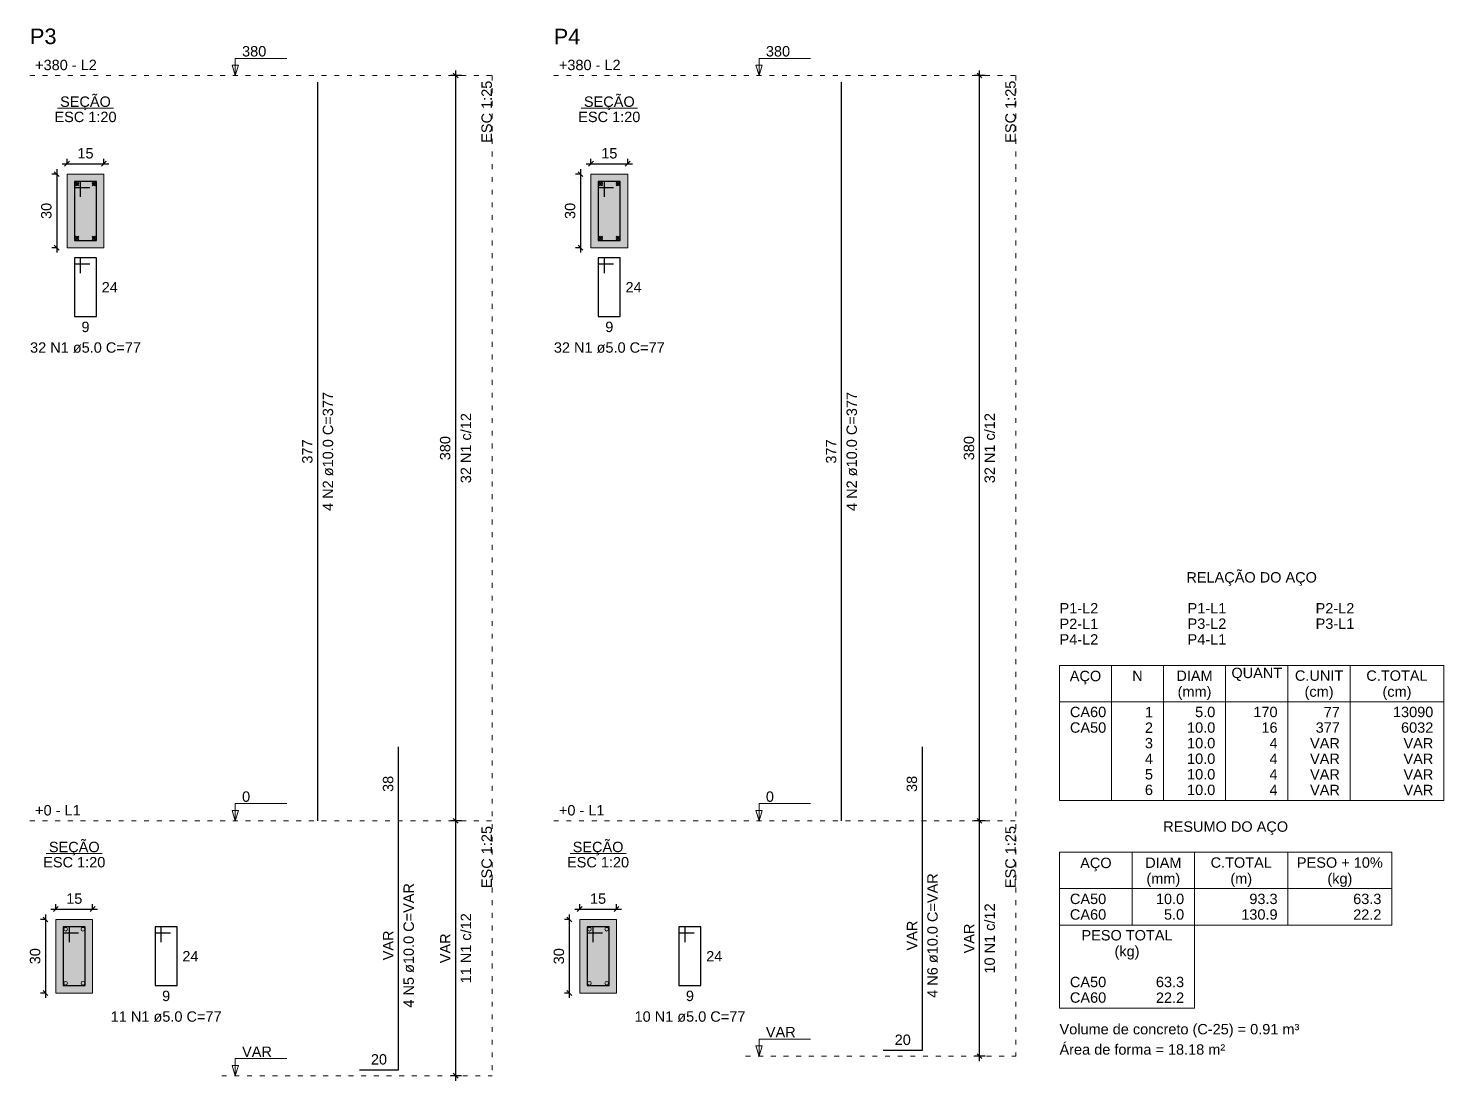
# Model space of a CAD drawing. Header units: inches. Extents: x 11 to 257, y -21 to 53.
# Drawn here: x 187.71 to 216.59, y 2.37 to 23.83 of the extents above; entities that cross this region are included whole.
import ezdxf

# ---------------------------------------------------------------- set-up
doc = ezdxf.new("R2010")
doc.units = ezdxf.units.IN
doc.header["$MEASUREMENT"] = 0
doc.linetypes.add('DOT2', pattern=[3.175, 0, -3.175])
for name, color, linetype, lineweight in [('Descrição da armadura', 7, 'Continuous', 5), ('DT-Barras na forma', 2, 'Continuous', 30), ('DT-Barras no corte', 5, 'Continuous', 5), ('DT-Barras rebatidas', 2, 'Continuous', 30), ('DT-Cotas', 9, 'Continuous', 5), ('DT-Forma', 5, 'Continuous', 5), ('DT-Hachura seção pilares', 252, 'Continuous', 5), ('DT-Pontilhado', 9, 'DOT2', 5), ('DT-Relação do aço', 9, 'Continuous', 5), ('DT-Textos', 7, 'Continuous', 5), ('DT-Título', 3, 'Continuous', 20), ('Textos armaduras', 7, 'Continuous', 5)]:
    doc.layers.add(name, color=color, linetype=linetype, lineweight=lineweight)
doc.styles.add('Arial', font='arial.ttf')
doc.styles.get("Standard").update_dxf_attribs({"font": 'arial.ttf'})
doc.dimstyles.new('UM_20.000000', dxfattribs={"dimtxt": 0.18, "dimasz": 0.1, "dimexe": 0.1, "dimexo": 0.2, "dimgap": 0, "dimtad": 1, "dimtih": 1, "dimtoh": 1, "dimdec": 1, "dimlfac": 20, "dimzin": 0, "dimdsep": 46, "dimtxsty": 'Standard', "dimcen": 0.09, "dimdle": 0.1, "dimadec": 1, "dimazin": 2, "dimtfac": 1, "dimtdec": 4, "dimtofl": 0, "dimtmove": 0, "dimatfit": 3, "dimfxl": 1, "dimtolj": 1, "dimarcsym": 0})
doc.dimstyles.new('UM_25.000000', dxfattribs={"dimtxt": 0.18, "dimasz": 0.1, "dimexe": 0.1, "dimexo": 0.2, "dimgap": 0, "dimtad": 1, "dimtih": 1, "dimtoh": 1, "dimdec": 1, "dimlfac": 25, "dimzin": 0, "dimdsep": 46, "dimtxsty": 'Standard', "dimcen": 0.09, "dimdle": 0.1, "dimadec": 1, "dimazin": 2, "dimtfac": 1, "dimtdec": 4, "dimtofl": 0, "dimtmove": 0, "dimatfit": 3, "dimfxl": 1, "dimtolj": 1, "dimarcsym": 0})

# ---------------------------------------------------------------- blocks, each defined once
blk = doc.blocks.new('_Oblique')
at = {"color": 0, "linetype": 'ByBlock', "lineweight": -2}
blk.add_line((-0.5, -0.5), (0.5, 0.5), dxfattribs=at)
blk = doc.blocks.new('*D288')
at = {"layer": 'Defpoints', "color": 0, "transparency": 16777216}
for p in [(188.506, 20.856), (188.295, 19.356), (188.506, 19.356)]:
    blk.add_point(p, dxfattribs=at)
at = {"layer": 'DT-Cotas', "color": 0, "lineweight": -2, "transparency": 16777216}
for p, q in [((188.306, 20.856), (188.195, 20.856)), ((188.295, 20.956), (188.295, 19.256)), ((188.306, 19.356), (188.195, 19.356))]:
    blk.add_line(p, q, dxfattribs=at)
at = {"layer": 'DT-Cotas', "color": 0, "lineweight": -2, "transparency": 16777216, "xscale": 0.1, "yscale": 0.1, "zscale": 0.1}
for p, rotation in [((188.295, 20.856), 90), ((188.295, 19.356), 270)]:
    blk.add_blockref('_Oblique', p, dxfattribs=dict(at, rotation=rotation))
at = {"layer": 'DT-Cotas', "transparency": 16777216, "insert": (188.083, 20.106), "char_height": 0.2118, "attachment_point": 5, "rotation": 90, "style": 'Arial'}
blk.add_mtext('\\A1;30', dxfattribs=at)
blk = doc.blocks.new('*D289')
at = {"layer": 'Defpoints', "color": 0, "transparency": 16777216}
for p in [(188.506, 20.856), (189.256, 21.068), (189.256, 20.856)]:
    blk.add_point(p, dxfattribs=at)
at = {"layer": 'DT-Cotas', "color": 0, "lineweight": -2, "transparency": 16777216}
for p, q in [((188.506, 21.056), (188.506, 21.168)), ((189.256, 21.056), (189.256, 21.168)), ((188.406, 21.068), (189.356, 21.068))]:
    blk.add_line(p, q, dxfattribs=at)
at = {"layer": 'DT-Cotas', "color": 0, "lineweight": -2, "transparency": 16777216, "xscale": 0.1, "yscale": 0.1, "zscale": 0.1, "rotation": 180}
blk.add_blockref('_Oblique', (188.506, 21.068), dxfattribs=at)
at = {"layer": 'DT-Cotas', "color": 0, "lineweight": -2, "transparency": 16777216, "xscale": 0.1, "yscale": 0.1, "zscale": 0.1}
blk.add_blockref('_Oblique', (189.256, 21.068), dxfattribs=at)
at = {"layer": 'DT-Cotas', "transparency": 16777216, "insert": (188.881, 21.28), "char_height": 0.2118, "attachment_point": 5, "rotation": 0.0057, "style": 'Arial'}
blk.add_mtext('\\A1;15', dxfattribs=at)
blk = doc.blocks.new('*D290')
at = {"layer": 'Defpoints', "color": 0, "transparency": 16777216}
for p in [(196.433, 22.868), (196.751, 22.868), (196.751, 7.668)]:
    blk.add_point(p, dxfattribs=at)
at = {"layer": 'DT-Cotas', "color": 0, "lineweight": -2, "transparency": 16777216}
for p, q in [((196.551, 22.868), (196.333, 22.868)), ((196.433, 7.568), (196.433, 22.968)), ((196.551, 7.668), (196.333, 7.668))]:
    blk.add_line(p, q, dxfattribs=at)
at = {"layer": 'DT-Cotas', "color": 0, "lineweight": -2, "transparency": 16777216, "xscale": 0.1, "yscale": 0.1, "zscale": 0.1}
for p, rotation in [((196.433, 22.868), 90), ((196.433, 7.668), 270)]:
    blk.add_blockref('_Oblique', p, dxfattribs=dict(at, rotation=rotation))
blk = doc.blocks.new('*D291')
at = {"layer": 'Defpoints', "color": 0, "transparency": 16777216}
for p in [(188.277, 5.656), (188.065, 4.156), (188.277, 4.156)]:
    blk.add_point(p, dxfattribs=at)
at = {"layer": 'DT-Cotas', "color": 0, "lineweight": -2, "transparency": 16777216}
for p, q in [((188.077, 5.656), (187.965, 5.656)), ((188.065, 5.756), (188.065, 4.056)), ((188.077, 4.156), (187.965, 4.156))]:
    blk.add_line(p, q, dxfattribs=at)
at = {"layer": 'DT-Cotas', "color": 0, "lineweight": -2, "transparency": 16777216, "xscale": 0.1, "yscale": 0.1, "zscale": 0.1}
for p, rotation in [((188.065, 5.656), 90), ((188.065, 4.156), 270)]:
    blk.add_blockref('_Oblique', p, dxfattribs=dict(at, rotation=rotation))
at = {"layer": 'DT-Cotas', "transparency": 16777216, "insert": (187.854, 4.906), "char_height": 0.2118, "attachment_point": 5, "rotation": 90, "style": 'Arial'}
blk.add_mtext('\\A1;30', dxfattribs=at)
blk = doc.blocks.new('*D292')
at = {"layer": 'Defpoints', "color": 0, "transparency": 16777216}
for p in [(189.027, 5.868), (188.277, 5.656), (189.027, 5.656)]:
    blk.add_point(p, dxfattribs=at)
at = {"layer": 'DT-Cotas', "color": 0, "lineweight": -2, "transparency": 16777216}
for p, q in [((188.177, 5.868), (189.127, 5.868)), ((188.277, 5.856), (188.277, 5.968)), ((189.027, 5.856), (189.027, 5.968))]:
    blk.add_line(p, q, dxfattribs=at)
at = {"layer": 'DT-Cotas', "color": 0, "lineweight": -2, "transparency": 16777216, "xscale": 0.1, "yscale": 0.1, "zscale": 0.1, "rotation": 180}
blk.add_blockref('_Oblique', (188.277, 5.868), dxfattribs=at)
at = {"layer": 'DT-Cotas', "color": 0, "lineweight": -2, "transparency": 16777216, "xscale": 0.1, "yscale": 0.1, "zscale": 0.1}
blk.add_blockref('_Oblique', (189.027, 5.868), dxfattribs=at)
at = {"layer": 'DT-Cotas', "transparency": 16777216, "insert": (188.652, 6.08), "char_height": 0.2118, "attachment_point": 5, "rotation": 0.0057, "style": 'Arial'}
blk.add_mtext('\\A1;15', dxfattribs=at)
blk = doc.blocks.new('*D293')
at = {"layer": 'Defpoints', "color": 0, "transparency": 16777216}
for p in [(196.433, 7.668), (196.751, 7.668), (196.751, 2.468)]:
    blk.add_point(p, dxfattribs=at)
at = {"layer": 'DT-Cotas', "color": 0, "lineweight": -2, "transparency": 16777216}
for p, q in [((196.551, 7.668), (196.333, 7.668)), ((196.433, 2.368), (196.433, 7.768)), ((196.551, 2.468), (196.333, 2.468))]:
    blk.add_line(p, q, dxfattribs=at)
at = {"layer": 'DT-Cotas', "color": 0, "lineweight": -2, "transparency": 16777216, "xscale": 0.1, "yscale": 0.1, "zscale": 0.1}
for p, rotation in [((196.433, 7.668), 90), ((196.433, 2.468), 270)]:
    blk.add_blockref('_Oblique', p, dxfattribs=dict(at, rotation=rotation))
blk = doc.blocks.new('*D272')
at = {"layer": 'Defpoints', "color": 0, "transparency": 16777216}
for p in [(199.192, 20.856), (198.98, 19.356), (199.192, 19.356)]:
    blk.add_point(p, dxfattribs=at)
at = {"layer": 'DT-Cotas', "color": 0, "lineweight": -2, "transparency": 16777216}
for p, q in [((198.992, 20.856), (198.88, 20.856)), ((198.98, 20.956), (198.98, 19.256)), ((198.992, 19.356), (198.88, 19.356))]:
    blk.add_line(p, q, dxfattribs=at)
at = {"layer": 'DT-Cotas', "color": 0, "lineweight": -2, "transparency": 16777216, "xscale": 0.1, "yscale": 0.1, "zscale": 0.1}
for p, rotation in [((198.98, 20.856), 90), ((198.98, 19.356), 270)]:
    blk.add_blockref('_Oblique', p, dxfattribs=dict(at, rotation=rotation))
at = {"layer": 'DT-Cotas', "transparency": 16777216, "insert": (198.768, 20.106), "char_height": 0.2118, "attachment_point": 5, "rotation": 90, "style": 'Arial'}
blk.add_mtext('\\A1;30', dxfattribs=at)
blk = doc.blocks.new('*D273')
at = {"layer": 'Defpoints', "color": 0, "transparency": 16777216}
for p in [(199.192, 20.856), (199.942, 21.068), (199.942, 20.856)]:
    blk.add_point(p, dxfattribs=at)
at = {"layer": 'DT-Cotas', "color": 0, "lineweight": -2, "transparency": 16777216}
for p, q in [((199.192, 21.056), (199.192, 21.168)), ((199.942, 21.056), (199.942, 21.168)), ((199.092, 21.068), (200.042, 21.068))]:
    blk.add_line(p, q, dxfattribs=at)
at = {"layer": 'DT-Cotas', "color": 0, "lineweight": -2, "transparency": 16777216, "xscale": 0.1, "yscale": 0.1, "zscale": 0.1, "rotation": 180}
blk.add_blockref('_Oblique', (199.192, 21.068), dxfattribs=at)
at = {"layer": 'DT-Cotas', "color": 0, "lineweight": -2, "transparency": 16777216, "xscale": 0.1, "yscale": 0.1, "zscale": 0.1}
blk.add_blockref('_Oblique', (199.942, 21.068), dxfattribs=at)
at = {"layer": 'DT-Cotas', "transparency": 16777216, "insert": (199.567, 21.28), "char_height": 0.2118, "attachment_point": 5, "rotation": 0.0057, "style": 'Arial'}
blk.add_mtext('\\A1;15', dxfattribs=at)
blk = doc.blocks.new('*D274')
at = {"layer": 'Defpoints', "color": 0, "transparency": 16777216}
for p in [(207.119, 22.868), (207.436, 22.868), (207.436, 7.668)]:
    blk.add_point(p, dxfattribs=at)
at = {"layer": 'DT-Cotas', "color": 0, "lineweight": -2, "transparency": 16777216}
for p, q in [((207.236, 22.868), (207.019, 22.868)), ((207.119, 7.568), (207.119, 22.968)), ((207.236, 7.668), (207.019, 7.668))]:
    blk.add_line(p, q, dxfattribs=at)
at = {"layer": 'DT-Cotas', "color": 0, "lineweight": -2, "transparency": 16777216, "xscale": 0.1, "yscale": 0.1, "zscale": 0.1}
for p, rotation in [((207.119, 22.868), 90), ((207.119, 7.668), 270)]:
    blk.add_blockref('_Oblique', p, dxfattribs=dict(at, rotation=rotation))
blk = doc.blocks.new('*D275')
at = {"layer": 'Defpoints', "color": 0, "transparency": 16777216}
for p in [(198.963, 5.656), (198.751, 4.156), (198.963, 4.156)]:
    blk.add_point(p, dxfattribs=at)
at = {"layer": 'DT-Cotas', "color": 0, "lineweight": -2, "transparency": 16777216}
for p, q in [((198.763, 5.656), (198.651, 5.656)), ((198.751, 5.756), (198.751, 4.056)), ((198.763, 4.156), (198.651, 4.156))]:
    blk.add_line(p, q, dxfattribs=at)
at = {"layer": 'DT-Cotas', "color": 0, "lineweight": -2, "transparency": 16777216, "xscale": 0.1, "yscale": 0.1, "zscale": 0.1}
for p, rotation in [((198.751, 5.656), 90), ((198.751, 4.156), 270)]:
    blk.add_blockref('_Oblique', p, dxfattribs=dict(at, rotation=rotation))
at = {"layer": 'DT-Cotas', "transparency": 16777216, "insert": (198.539, 4.906), "char_height": 0.2118, "attachment_point": 5, "rotation": 90, "style": 'Arial'}
blk.add_mtext('\\A1;30', dxfattribs=at)
blk = doc.blocks.new('*D276')
at = {"layer": 'Defpoints', "color": 0, "transparency": 16777216}
for p in [(199.713, 5.868), (198.963, 5.656), (199.713, 5.656)]:
    blk.add_point(p, dxfattribs=at)
at = {"layer": 'DT-Cotas', "color": 0, "lineweight": -2, "transparency": 16777216}
for p, q in [((198.863, 5.868), (199.813, 5.868)), ((198.963, 5.856), (198.963, 5.968)), ((199.713, 5.856), (199.713, 5.968))]:
    blk.add_line(p, q, dxfattribs=at)
at = {"layer": 'DT-Cotas', "color": 0, "lineweight": -2, "transparency": 16777216, "xscale": 0.1, "yscale": 0.1, "zscale": 0.1, "rotation": 180}
blk.add_blockref('_Oblique', (198.963, 5.868), dxfattribs=at)
at = {"layer": 'DT-Cotas', "color": 0, "lineweight": -2, "transparency": 16777216, "xscale": 0.1, "yscale": 0.1, "zscale": 0.1}
blk.add_blockref('_Oblique', (199.713, 5.868), dxfattribs=at)
at = {"layer": 'DT-Cotas', "transparency": 16777216, "insert": (199.338, 6.08), "char_height": 0.2118, "attachment_point": 5, "rotation": 0.0057, "style": 'Arial'}
blk.add_mtext('\\A1;15', dxfattribs=at)
blk = doc.blocks.new('*D277')
at = {"layer": 'Defpoints', "color": 0, "transparency": 16777216}
for p in [(207.119, 7.668), (207.436, 7.668), (207.436, 2.868)]:
    blk.add_point(p, dxfattribs=at)
at = {"layer": 'DT-Cotas', "color": 0, "lineweight": -2, "transparency": 16777216}
for p, q in [((207.236, 7.668), (207.019, 7.668)), ((207.119, 2.768), (207.119, 7.768)), ((207.236, 2.868), (207.019, 2.868))]:
    blk.add_line(p, q, dxfattribs=at)
at = {"layer": 'DT-Cotas', "color": 0, "lineweight": -2, "transparency": 16777216, "xscale": 0.1, "yscale": 0.1, "zscale": 0.1}
for p, rotation in [((207.119, 7.668), 90), ((207.119, 2.868), 270)]:
    blk.add_blockref('_Oblique', p, dxfattribs=dict(at, rotation=rotation))

msp = doc.modelspace()

# ---------------------------------------------------------------- hatches: boundary and pattern name
at = {"layer": 'DT-Hachura seção pilares', "linetype": 'Continuous'}
for points in [[(188.5064, 19.3559), (188.5064, 19.3559), (189.2564, 19.3559), (189.2564, 20.8559), (188.5064, 20.8559), (188.5064, 19.3559)], [(199.1918, 19.3559), (199.1918, 19.3559), (199.9418, 19.3559), (199.9418, 20.8559), (199.1918, 20.8559), (199.1918, 19.3559)], [(188.2772, 4.1559), (188.2772, 4.1559), (189.0272, 4.1559), (189.0272, 5.6559), (188.2772, 5.6559), (188.2772, 4.1559)], [(198.9626, 4.1559), (198.9626, 4.1559), (199.7126, 4.1559), (199.7126, 5.6559), (198.9626, 5.6559), (198.9626, 4.1559)]]:
    msp.add_hatch(color=256, dxfattribs=at).paths.add_polyline_path(points)

# ---------------------------------------------------------------- linework, layer by layer
at = {"layer": 'DT-Barras na forma'}
for points in [[(188.7814, 20.3934), (188.7814, 20.7059), (188.6564, 20.7059), (188.6564, 19.5059), (189.1064, 19.5059), (189.1064, 20.7059), (188.6564, 20.7059), (188.6564, 20.5809), (188.9689, 20.5809)], [(199.4668, 20.3934), (199.4668, 20.7059), (199.3418, 20.7059), (199.3418, 19.5059), (199.7918, 19.5059), (199.7918, 20.7059), (199.3418, 20.7059), (199.3418, 20.5809), (199.6543, 20.5809)], [(188.5522, 5.1934), (188.5522, 5.5059), (188.4272, 5.5059), (188.4272, 4.3059), (188.8772, 4.3059), (188.8772, 5.5059), (188.4272, 5.5059), (188.4272, 5.3809), (188.7397, 5.3809)], [(199.2376, 5.1934), (199.2376, 5.5059), (199.1126, 5.5059), (199.1126, 4.3059), (199.5626, 4.3059), (199.5626, 5.5059), (199.1126, 5.5059), (199.1126, 5.3809), (199.4251, 5.3809)]]:
    msp.add_lwpolyline(points, dxfattribs=at)
at = {"layer": 'DT-Barras no corte'}
for p, q in [((188.6689, 20.6184), (188.7439, 20.6934)), ((188.6689, 20.6934), (188.7439, 20.6184)), ((189.0189, 20.6184), (189.0939, 20.6934)), ((189.0189, 20.6934), (189.0939, 20.6184)), ((199.3543, 20.6184), (199.4293, 20.6934)), ((199.3543, 20.6934), (199.4293, 20.6184)), ((199.7043, 20.6184), (199.7793, 20.6934)), ((199.7043, 20.6934), (199.7793, 20.6184)), ((188.6689, 19.5184), (188.7439, 19.5934)), ((188.6689, 19.5934), (188.7439, 19.5184)), ((189.0189, 19.5184), (189.0939, 19.5934)), ((189.0189, 19.5934), (189.0939, 19.5184)), ((199.3543, 19.5184), (199.4293, 19.5934)), ((199.3543, 19.5934), (199.4293, 19.5184)), ((199.7043, 19.5184), (199.7793, 19.5934)), ((199.7043, 19.5934), (199.7793, 19.5184))]:
    msp.add_line(p, q, dxfattribs=at)
for centre in [(188.7064, 20.6559), (189.0564, 20.6559), (199.3918, 20.6559), (199.7418, 20.6559), (188.7064, 19.5559), (189.0564, 19.5559), (199.3918, 19.5559), (199.7418, 19.5559), (188.4772, 5.4559), (188.8272, 5.4559), (199.1626, 5.4559), (199.5126, 5.4559), (188.4772, 4.3559), (188.8272, 4.3559), (199.1626, 4.3559), (199.5126, 4.3559)]:
    msp.add_circle(centre, 0.0375, dxfattribs=at)
at = {"layer": 'DT-Barras rebatidas'}
for p, q in [((193.621, 7.668), (193.621, 22.732)), ((204.3065, 7.668), (204.3065, 22.732)), ((188.7814, 19.15), (188.6564, 19.15)), ((188.6564, 19.15), (188.6564, 17.95)), ((189.1064, 19.15), (188.6564, 19.15)), ((188.6564, 19.15), (188.6564, 19.025)), ((188.7814, 18.8375), (188.7814, 19.15)), ((189.1064, 17.95), (189.1064, 19.15)), ((199.4668, 19.15), (199.3418, 19.15)), ((199.3418, 19.15), (199.3418, 17.95)), ((199.7918, 19.15), (199.3418, 19.15)), ((199.3418, 19.15), (199.3418, 19.025)), ((199.4668, 18.8375), (199.4668, 19.15)), ((199.7918, 17.95), (199.7918, 19.15)), ((188.6564, 19.025), (188.9689, 19.025)), ((199.3418, 19.025), (199.6543, 19.025)), ((188.6564, 17.95), (189.1064, 17.95)), ((199.3418, 17.95), (199.7918, 17.95)), ((195.2682, 7.668), (195.2682, 9.1748)), ((205.9537, 7.668), (205.9537, 9.1748)), ((195.2682, 2.588), (195.2682, 7.668)), ((205.9537, 2.988), (205.9537, 7.668)), ((190.4266, 5.5059), (190.3016, 5.5059)), ((190.3016, 5.5059), (190.3016, 4.3059)), ((190.7516, 5.5059), (190.3016, 5.5059)), ((190.3016, 5.5059), (190.3016, 5.3809)), ((190.4266, 5.1934), (190.4266, 5.5059)), ((190.7516, 4.3059), (190.7516, 5.5059)), ((201.1121, 5.5059), (200.9871, 5.5059)), ((200.9871, 5.5059), (200.9871, 4.3059)), ((201.4371, 5.5059), (200.9871, 5.5059)), ((200.9871, 5.5059), (200.9871, 5.3809)), ((201.1121, 5.1934), (201.1121, 5.5059)), ((201.4371, 4.3059), (201.4371, 5.5059)), ((190.3016, 5.3809), (190.6141, 5.3809)), ((200.9871, 5.3809), (201.2996, 5.3809)), ((190.3016, 4.3059), (190.7516, 4.3059)), ((200.9871, 4.3059), (201.4371, 4.3059)), ((205.1537, 2.988), (205.9537, 2.988)), ((194.4682, 2.588), (195.2682, 2.588))]:
    msp.add_line(p, q, dxfattribs=at)
at = {"layer": 'DT-Forma'}
for points in [[(188.5064, 19.3559), (189.2564, 19.3559), (189.2564, 20.8559), (188.5064, 20.8559), (188.5064, 19.3559)], [(199.1918, 19.3559), (199.9418, 19.3559), (199.9418, 20.8559), (199.1918, 20.8559), (199.1918, 19.3559)], [(188.2772, 4.1559), (189.0272, 4.1559), (189.0272, 5.6559), (188.2772, 5.6559), (188.2772, 4.1559)], [(198.9626, 4.1559), (199.7126, 4.1559), (199.7126, 5.6559), (198.9626, 5.6559), (198.9626, 4.1559)]]:
    msp.add_lwpolyline(points, close=True, dxfattribs=at)
at = {"layer": 'DT-Pontilhado', "ltscale": 0.05}
for p, q in [((187.7477, 22.868), (197.1744, 22.868)), ((197.1744, 22.868), (197.1744, 2.468)), ((198.4331, 22.868), (207.8599, 22.868)), ((207.8599, 22.868), (207.8599, 2.868)), ((187.7477, 7.668), (197.1744, 7.668)), ((198.4331, 7.668), (207.8599, 7.668)), ((202.3458, 2.868), (207.8599, 2.868)), ((191.6603, 2.468), (197.1744, 2.468))]:
    msp.add_line(p, q, dxfattribs=at)
at = {"layer": 'DT-Relação do aço', "linetype": 'Continuous'}
for p, q in [((208.7519, 10.838), (216.5885, 10.838)), ((208.7519, 10.838), (208.7519, 8.0846)), ((209.8109, 10.838), (209.8109, 8.0846)), ((210.8699, 10.838), (210.8699, 8.0846)), ((212.1407, 10.838), (212.1407, 8.0846)), ((213.4115, 10.838), (213.4115, 8.0846)), ((214.6823, 10.838), (214.6823, 8.0846)), ((216.5885, 10.838), (216.5885, 8.0846)), ((208.7519, 10.0967), (216.5885, 10.0967)), ((208.7519, 8.0846), (216.5885, 8.0846)), ((208.7519, 7.0256), (208.7519, 5.543)), ((208.7519, 7.0256), (215.5295, 7.0256)), ((210.2345, 7.0256), (210.2345, 5.543)), ((211.5053, 7.0256), (211.5053, 5.543)), ((213.4115, 7.0256), (213.4115, 5.543)), ((215.5295, 7.0256), (215.5295, 5.543)), ((208.7519, 6.2843), (215.5295, 6.2843)), ((208.7519, 5.543), (215.5295, 5.543)), ((208.7519, 5.543), (208.7519, 3.8486)), ((211.5053, 3.8486), (211.5053, 5.543)), ((208.7519, 3.8486), (211.5053, 3.8486))]:
    msp.add_line(p, q, dxfattribs=at)
at = {"layer": 'DT-Textos'}
for p, q in [((188.3092, 22.2008), (189.4536, 22.2008)), ((198.9946, 22.2008), (200.139, 22.2008)), ((188.08, 7.0008), (189.2244, 7.0008)), ((198.7654, 7.0008), (199.9098, 7.0008))]:
    msp.add_line(p, q, dxfattribs=at)
for points in [[(191.9356, 22.868), (191.9992, 23.0798), (191.8721, 23.0798), (191.9356, 22.868), (191.9356, 23.218), (192.9856, 23.218)], [(202.6211, 22.868), (202.6846, 23.0798), (202.5576, 23.0798), (202.6211, 22.868), (202.6211, 23.218), (203.6711, 23.218)], [(191.9356, 7.668), (191.9992, 7.8798), (191.8721, 7.8798), (191.9356, 7.668), (191.9356, 8.018), (192.9856, 8.018)], [(202.6211, 7.668), (202.6846, 7.8798), (202.5576, 7.8798), (202.6211, 7.668), (202.6211, 8.018), (203.6711, 8.018)], [(202.6211, 2.868), (202.6846, 3.0798), (202.5576, 3.0798), (202.6211, 2.868), (202.6211, 3.218), (203.6711, 3.218)], [(191.9356, 2.468), (191.9992, 2.6798), (191.8721, 2.6798), (191.9356, 2.468), (191.9356, 2.818), (192.9856, 2.818)]]:
    msp.add_lwpolyline(points, dxfattribs=at)

# ---------------------------------------------------------------- texts
at = {"layer": 'Descrição da armadura', "linetype": 'Continuous', "char_height": 0.2118, "width": 4.534748, "attachment_point": 8, "line_spacing_factor": 0.798, "style": 'Arial'}
for s, insert in [('32 N1 ø5.0 C=77', (188.8814, 17.2087)), ('32 N1 ø5.0 C=77', (199.5668, 17.2087)), ('11 N1 ø5.0 C=77', (190.5266, 3.5646)), ('10 N1 ø5.0 C=77', (201.2121, 3.5646))]:
    msp.add_mtext(s, dxfattribs=dict(at, insert=insert))
at = {"layer": 'Descrição da armadura', "linetype": 'Continuous', "char_height": 0.2118, "attachment_point": 8, "rotation": 90, "line_spacing_factor": 0.798, "style": 'Arial'}
for s, insert, width in [('4 N2 ø10.0 C=377', (193.9387, 15.2), 4.8647), ('4 N2 ø10.0 C=377', (204.6242, 15.2), 4.8647), ('32 N1 c/12', (196.7508, 15.268), 2.869342), ('32 N1 c/12', (207.4363, 15.268), 2.869342), ('4 N5 ø10.0 C=VAR', (195.5859, 5.128), 5.094711), ('4 N6 ø10.0 C=VAR', (206.2714, 5.328), 5.094711), ('10 N1 c/12', (207.4363, 5.268), 2.869342), ('11 N1 c/12', (196.7508, 5.068), 2.869342)]:
    msp.add_mtext(s, dxfattribs=dict(at, insert=insert, width=width))
at = {"layer": 'DT-Cotas', "linetype": 'Continuous', "char_height": 0.2118, "attachment_point": 8, "rotation": 90, "line_spacing_factor": 0.798, "style": 'Arial'}
for s, insert, width in [('380', (196.3272, 15.268), 0.989858), ('380', (207.0127, 15.268), 0.989858), ('VAR', (207.0127, 5.268), 1.219869), ('VAR', (196.3272, 5.068), 1.219869)]:
    msp.add_mtext(s, dxfattribs=dict(at, insert=insert, width=width))
at = {"layer": 'DT-Relação do aço', "linetype": 'Continuous', "char_height": 0.2118, "line_spacing_factor": 0.798, "style": 'Arial'}
for s, insert, width, attachment_point in [('RELAÇÃO DO AÇO', (212.6705, 12.4622), 5.340655, 8), ('P1-L2', (208.7519, 11.897), 1.583135, 7), ('P1-L1', (211.3641, 11.897), 1.583135, 7), ('P2-L2', (213.9763, 11.897), 1.583135, 7), ('P2-L1', (208.7519, 11.5793), 1.583135, 7), ('P3-L2', (211.3641, 11.5793), 1.583135, 7), ('P3-L1', (213.9763, 11.5793), 1.583135, 7), ('P4-L2', (208.7519, 11.2616), 1.583135, 7), ('P4-L1', (211.3641, 11.2616), 1.583135, 7), ('AÇO', (209.2815, 10.4502), 1.285627, 8), ('N', (210.3404, 10.5203), 0.428446, 8), ('DIAM', (211.5053, 10.5203), 1.483193, 8), ('QUANT', (212.7761, 10.5203), 2.076471, 8), ('C.UNIT', (214.0469, 10.5203), 1.977398, 8), ('C.TOTAL', (215.6354, 10.5203), 2.505206, 8), ('(mm)', (211.5055, 10.1332), 1.383541, 8), ('(cm)', (214.0465, 10.1332), 1.185975, 8), ('(cm)', (215.6355, 10.1332), 1.185975, 8), ('RESUMO DO AÇO', (212.1405, 7.3792), 5.109195, 8), ('AÇO', (209.4935, 6.6382), 1.285627, 8), ('DIAM', (210.8699, 6.7079), 1.483193, 8), ('C.TOTAL', (212.4584, 6.7079), 2.505206, 8), ('PESO + 10%', (214.4705, 6.7079), 3.512155, 8), ('(mm)', (210.8695, 6.3202), 1.383541, 8), ('(m)', (212.4585, 6.3202), 0.889337, 8), ('(kg)', (214.4705, 6.3202), 1.021723, 8), ('CA50', (208.9637, 5.9666), 1.484062, 7), ('10.0', (211.2935, 5.9666), 1.154689, 9), ('93.3', (213.1997, 5.9666), 1.154689, 9), ('63.3', (215.3177, 5.9666), 1.154689, 9), ('CA60', (208.9637, 5.6489), 1.484062, 7), ('5.0', (211.2935, 5.6489), 0.824737, 9), ('130.9', (213.1997, 5.6489), 1.484642, 9), ('22.2', (215.3177, 5.6489), 1.154689, 9), ('PESO TOTAL', (210.1286, 5.2253), 3.725364, 8), ('(kg)', (210.1285, 4.8382), 1.021723, 8), ('CA50', (208.9637, 4.2722), 1.484062, 7), ('63.3', (211.2935, 4.2722), 1.154689, 9), ('CA60', (208.9637, 3.9545), 1.484062, 7), ('22.2', (211.2935, 3.9545), 1.154689, 9), ('Volume de concreto (C-25) = 0.91 m³', (208.7515, 3.2492), 9.809933, 7), ('Área de forma = 18.18 m²', (208.7519, 2.8955), 6.776629, 7)]:
    msp.add_mtext(s, dxfattribs=dict(at, insert=insert, width=width, attachment_point=attachment_point))
at = {"layer": 'DT-Relação do aço', "color": 9, "linetype": 'Continuous', "char_height": 0.2118, "line_spacing_factor": 0.798, "style": 'Arial'}
for s, insert, width, attachment_point in [('CA60', (208.9637, 9.779), 1.484062, 7), ('1', (210.6581, 9.779), 0.329953, 9), ('5.0', (211.9289, 9.779), 0.824737, 9), ('170', (213.1997, 9.779), 0.989858, 9), ('77', (214.4705, 9.779), 0.659905, 9), ('13090', (216.3767, 9.779), 1.649763, 9), ('CA50', (208.9637, 9.4613), 1.484062, 7), ('2', (210.6581, 9.4613), 0.329953, 9), ('10.0', (211.9289, 9.4613), 1.154689, 9), ('16', (213.1997, 9.4613), 0.659905, 9), ('377', (214.4705, 9.4613), 0.989858, 9), ('6032', (216.3767, 9.4613), 1.31981, 9), ('3', (210.6581, 9.1436), 0.329953, 9), ('10.0', (211.9289, 9.1436), 1.154689, 9), ('4', (213.1997, 9.1436), 0.329953, 9), ('VAR', (214.4705, 9.1436), 1.219869, 9), ('VAR', (216.3767, 9.1436), 1.219869, 9), ('4', (210.6581, 8.8259), 0.329953, 9), ('10.0', (211.9289, 8.8259), 1.154689, 9), ('4', (213.1997, 8.8259), 0.329953, 9), ('VAR', (214.4705, 8.8259), 1.219869, 9), ('VAR', (216.3767, 8.8259), 1.219869, 9), ('5', (210.6581, 8.5082), 0.329953, 9), ('10.0', (211.9289, 8.5082), 1.154689, 9), ('4', (213.1997, 8.5082), 0.329953, 9), ('VAR', (214.4705, 8.5082), 1.219869, 9), ('VAR', (216.3767, 8.5082), 1.219869, 9), ('6', (210.6581, 8.1905), 0.329953, 9), ('10.0', (211.9289, 8.1905), 1.154689, 9), ('4', (213.1997, 8.1905), 0.329953, 9), ('VAR', (214.4705, 8.1905), 1.219869, 9), ('VAR', (216.3767, 8.1905), 1.219869, 9)]:
    msp.add_mtext(s, dxfattribs=dict(at, insert=insert, width=width, attachment_point=attachment_point))
at = {"layer": 'DT-Textos', "char_height": 0.2118, "attachment_point": 7, "line_spacing_factor": 0.798, "style": 'Arial'}
for s, insert, width in [('380', (192.0756, 23.253), 1.18721), ('380', (202.7611, 23.253), 1.18721), ('0', (192.0756, 8.053), 0.395737), ('0', (202.7611, 8.053), 0.395737), ('VAR', (202.7611, 3.253), 1.463079), ('VAR', (192.0756, 2.853), 1.463079)]:
    msp.add_mtext(s, dxfattribs=dict(at, insert=insert, width=width))
at = {"layer": 'DT-Textos', "linetype": 'Continuous', "char_height": 0.2118, "line_spacing_factor": 0.798, "style": 'Arial'}
for s, insert, width, attachment_point in [('+380 - L2', (187.8536, 22.9739), 3.026568, 7), ('+380 - L2', (198.539, 22.9739), 3.026568, 7), ('SEÇÃO', (188.8811, 22.1631), 2.49116, 8), ('SEÇÃO', (199.5671, 22.1631), 2.49116, 8), ('ESC 1:20', (188.8814, 21.9149), 3.045677, 8), ('ESC 1:20', (199.5668, 21.9149), 3.045677, 8), ('+0 - L1', (187.8536, 7.7739), 2.235095, 7), ('+0 - L1', (198.539, 7.7739), 2.235095, 7), ('SEÇÃO', (188.6521, 6.9631), 2.49116, 8), ('SEÇÃO', (199.3381, 6.9631), 2.49116, 8), ('ESC 1:20', (188.6522, 6.7149), 3.045677, 8), ('ESC 1:20', (199.3376, 6.7149), 3.045677, 8)]:
    msp.add_mtext(s, dxfattribs=dict(at, insert=insert, width=width, attachment_point=attachment_point))
at = {"layer": 'DT-Textos', "linetype": 'Continuous', "char_height": 0.2118, "width": 3.045677, "attachment_point": 9, "rotation": 90, "line_spacing_factor": 0.798, "style": 'Arial'}
for insert in [(197.1744, 22.7621), (207.8599, 22.7621), (197.1744, 7.5621), (207.8599, 7.5621)]:
    msp.add_mtext('ESC 1:25', dxfattribs=dict(at, insert=insert))
at = {"layer": 'DT-Título', "linetype": 'Continuous', "char_height": 0.3177, "width": 0.870342, "attachment_point": 7, "line_spacing_factor": 0.798, "style": 'Arial'}
for s, insert in [('P3', (187.7477, 23.5034)), ('P4', (198.4331, 23.5034))]:
    msp.add_mtext(s, dxfattribs=dict(at, insert=insert))
at = {"layer": 'Textos armaduras', "linetype": 'Continuous', "char_height": 0.2118, "attachment_point": 7, "line_spacing_factor": 0.798, "style": 'Arial'}
for s, insert, width in [('24', (189.2123, 18.4441), 0.659905), ('24', (199.8977, 18.4441), 0.659905), ('9', (188.7989, 17.6323), 0.329953), ('9', (199.4843, 17.6323), 0.329953), ('24', (190.8575, 4.8), 0.659905), ('24', (201.543, 4.8), 0.659905), ('9', (190.4441, 3.9882), 0.329953), ('9', (201.1296, 3.9882), 0.329953), ('20', (205.3887, 3.0939), 0.659905), ('20', (194.7033, 2.6939), 0.659905)]:
    msp.add_mtext(s, dxfattribs=dict(at, insert=insert, width=width))
at = {"layer": 'Textos armaduras', "linetype": 'Continuous', "char_height": 0.2118, "attachment_point": 7, "rotation": 90, "line_spacing_factor": 0.798, "style": 'Arial'}
for s, insert, width in [('377', (193.5151, 14.9526), 0.989858), ('377', (204.2006, 14.9526), 0.989858), ('38', (195.1623, 8.2564), 0.659905), ('38', (205.8478, 8.2564), 0.659905), ('VAR', (205.8478, 5.023), 1.219869), ('VAR', (195.1623, 4.823), 1.219869)]:
    msp.add_mtext(s, dxfattribs=dict(at, insert=insert, width=width))

# ---------------------------------------------------------------- dimensions: what is measured, and where the dimension line sits
at = {"layer": 'DT-Cotas'}
for base, p1, p2, picture, middle in [((196.4331, 22.868), (196.7508, 7.668), (196.7508, 22.868), '*D290', (196.2213, 15.268)), ((207.1186, 22.868), (207.4363, 7.668), (207.4363, 22.868), '*D274', (206.9068, 15.268)), ((196.4331, 7.668), (196.7508, 2.468), (196.7508, 7.668), '*D293', (196.2213, 5.068)), ((207.1186, 7.668), (207.4363, 2.868), (207.4363, 7.668), '*D277', (206.9068, 5.268))]:
    dim = msp.add_linear_dim(base=base, p1=p1, p2=p2, angle=90, text=' ', dimstyle='UM_25.000000', override={"dimtxt": 0.2118, "dimasz": 0.1, "dimexe": 0.1, "dimexo": 0.2, "dimtad": 1, "dimtih": 0, "dimtoh": 0, "dimdec": 1, "dimlfac": 25, "dimzin": 8, "dimtxsty": 'Arial', "dimblk": 'Oblique', "dimblk1": 'Oblique', "dimblk2": 'Oblique', "dimsah": 1, "dimdle": 0.1, "dimse1": 0, "dimse2": 0, "dimclrt": 256, "dimadec": 1, "dimazin": 3, "dimtmove": 2, "dimldrblk": 'Oblique'}, dxfattribs=at)
    dim.commit()
    dim.dimension.update_dxf_attribs({"geometry": picture, "text_midpoint": middle, "dimtype": 160, "text_rotation": 90})
for base, p1, p2, picture, middle in [((189.2564, 21.0677), (188.5064, 20.8559), (189.2564, 20.8559), '*D289', (188.8814, 21.2795)), ((199.9418, 21.0677), (199.1918, 20.8559), (199.9418, 20.8559), '*D273', (199.5668, 21.2795)), ((189.0272, 5.8677), (188.2772, 5.6559), (189.0272, 5.6559), '*D292', (188.6522, 6.0795)), ((199.7126, 5.8677), (198.9626, 5.6559), (199.7126, 5.6559), '*D276', (199.3376, 6.0795))]:
    dim = msp.add_linear_dim(base=base, p1=p1, p2=p2, dimstyle='UM_20.000000', override={"dimtxt": 0.2118, "dimasz": 0.1, "dimexe": 0.1, "dimexo": 0.2, "dimtad": 1, "dimtih": 0, "dimtoh": 0, "dimdec": 1, "dimlfac": 20, "dimzin": 8, "dimtxsty": 'Arial', "dimblk": 'Oblique', "dimblk1": 'Oblique', "dimblk2": 'Oblique', "dimsah": 1, "dimdle": 0.1, "dimse1": 0, "dimse2": 0, "dimclrt": 256, "dimadec": 1, "dimazin": 3, "dimtmove": 2, "dimldrblk": 'Oblique'}, dxfattribs=at)
    dim.commit()
    dim.dimension.update_dxf_attribs({"geometry": picture, "text_midpoint": middle, "dimtype": 160, "text_rotation": 0.00573})
for base, p1, p2, picture, middle in [((188.2946, 19.3559), (188.5064, 20.8559), (188.5064, 19.3559), '*D288', (188.0828, 20.1059)), ((198.98, 19.3559), (199.1918, 20.8559), (199.1918, 19.3559), '*D272', (198.7682, 20.1059)), ((188.0654, 4.1559), (188.2772, 5.6559), (188.2772, 4.1559), '*D291', (187.8536, 4.9059)), ((198.7508, 4.1559), (198.9626, 5.6559), (198.9626, 4.1559), '*D275', (198.539, 4.9059))]:
    dim = msp.add_linear_dim(base=base, p1=p1, p2=p2, angle=90, dimstyle='UM_20.000000', override={"dimtxt": 0.2118, "dimasz": 0.1, "dimexe": 0.1, "dimexo": 0.2, "dimtad": 1, "dimtih": 0, "dimtoh": 0, "dimdec": 1, "dimlfac": 20, "dimzin": 8, "dimtxsty": 'Arial', "dimblk": 'Oblique', "dimblk1": 'Oblique', "dimblk2": 'Oblique', "dimsah": 1, "dimdle": 0.1, "dimse1": 0, "dimse2": 0, "dimclrt": 256, "dimadec": 1, "dimazin": 3, "dimtmove": 2, "dimldrblk": 'Oblique'}, dxfattribs=at)
    dim.commit()
    dim.dimension.update_dxf_attribs({"geometry": picture, "text_midpoint": middle, "dimtype": 160, "text_rotation": 90})

doc.saveas('drawing.dxf')
